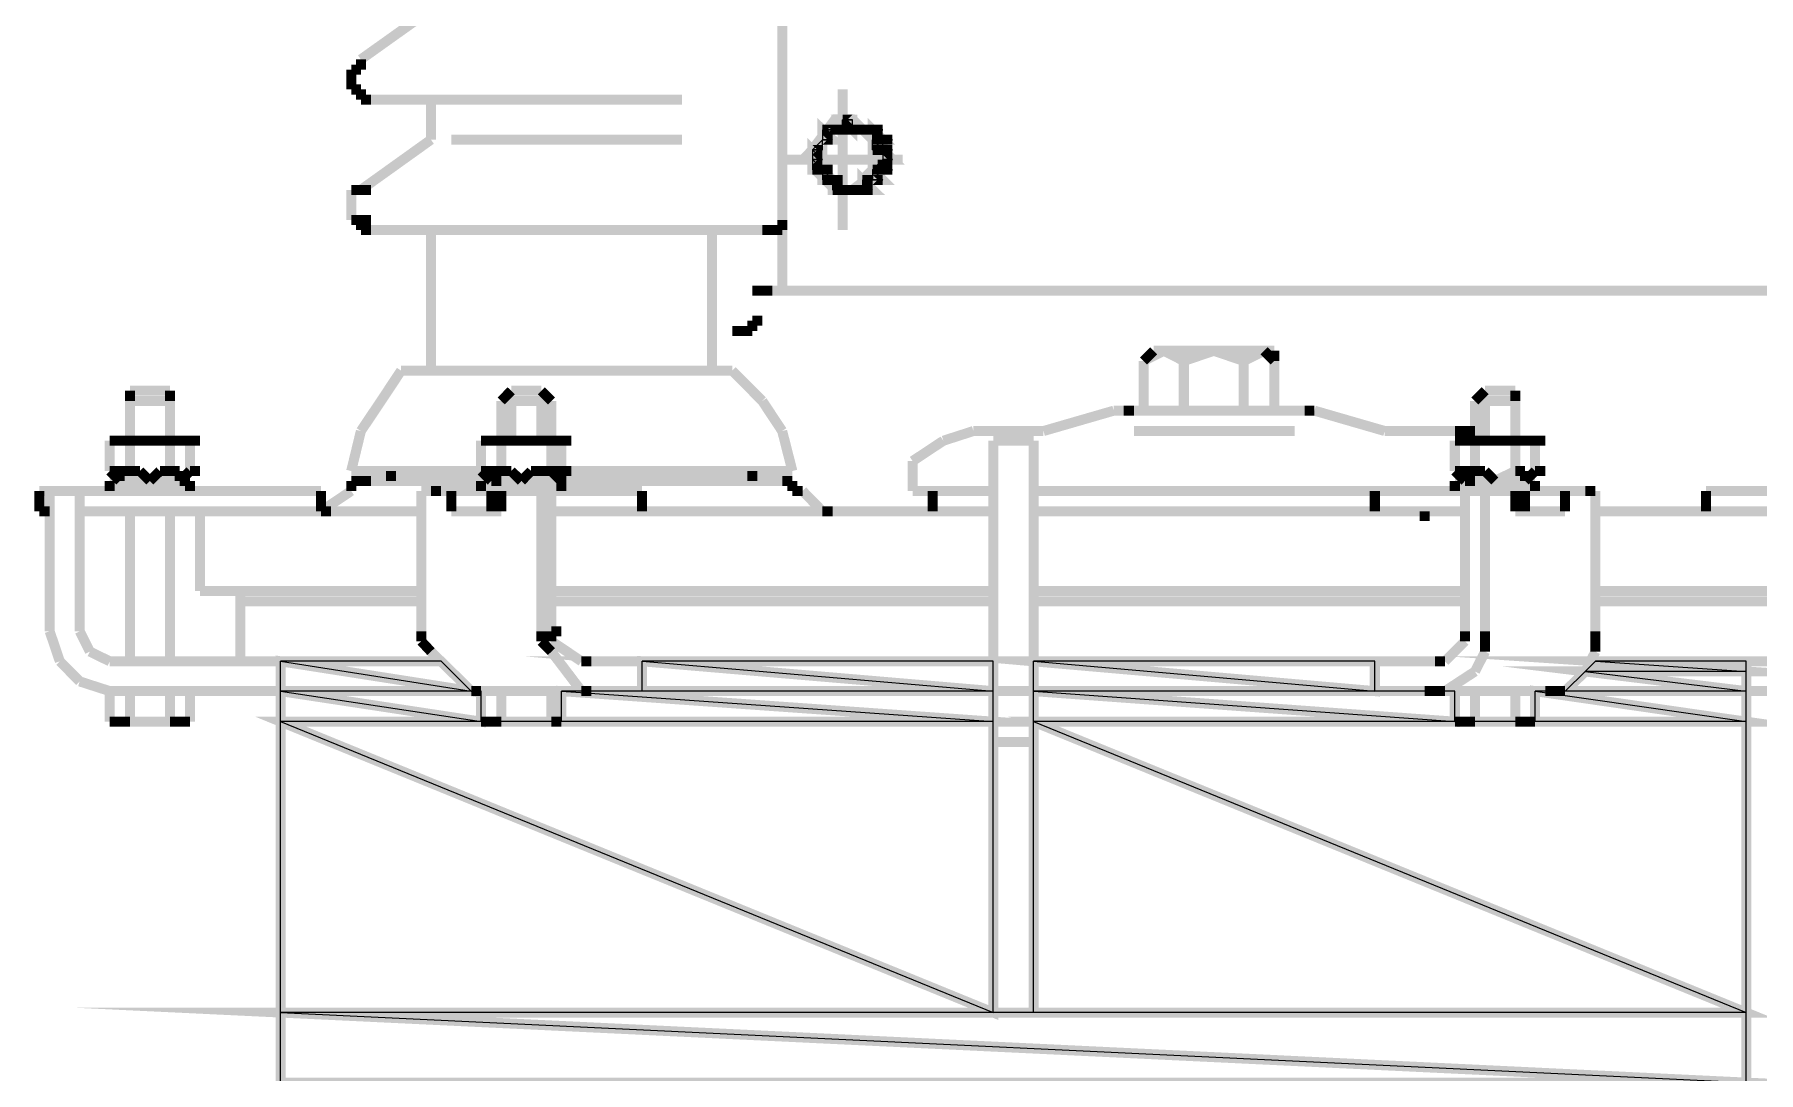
# Model space of a CAD drawing. Extents: x 219 to 1226, y 175 to 465.
# Drawn here: x 375.78 to 383.06, y 229.12 to 233.51 of the extents above; entities that cross this region are included whole.
import ezdxf

# ---------------------------------------------------------------- set-up
doc = ezdxf.new("R2010")
doc.units = 0
doc.header["$MEASUREMENT"] = 0
doc.layers.add('C00-00-00-BLACK', color=7, linetype='Continuous')
doc.layers.add('CC6-C8-CA', color=254, linetype='Continuous')

msp = doc.modelspace()

# ---------------------------------------------------------------- linework, layer by layer
at = {"layer": 'C00-00-00-BLACK', "const_width": 0.0423}
for points in [[(378.9351, 232.4246), (386.1451, 232.4246), (386.1451, 237.7666), (378.9351, 237.7666), (378.9351, 232.4246)], [(379.3601, 232.9786), (379.3601, 233.0206), (379.2321, 233.1486), (379.1901, 233.1486), (379.1591, 233.1486), (379.0631, 233.0206), (379.0631, 232.9786), (379.0631, 232.9466), (379.1591, 232.8506), (379.1901, 232.8506), (379.2321, 232.8506), (379.3601, 232.9466), (379.3601, 232.9786)], [(379.3601, 232.9786), (379.3601, 233.0206), (379.2321, 233.1486), (379.1901, 233.1486), (379.1591, 233.1486), (379.0631, 233.0206), (379.0631, 232.9786), (379.0631, 232.9466), (379.1591, 232.8506), (379.1901, 232.8506), (379.2321, 232.8506), (379.3601, 232.9466), (379.3601, 232.9786)], [(379.3601, 232.9786), (379.3601, 233.0206), (379.2321, 233.1486), (379.1901, 233.1486), (379.1591, 233.1486), (379.0631, 233.0206), (379.0631, 232.9786), (379.0631, 232.9466), (379.1591, 232.8506), (379.1901, 232.8506), (379.2321, 232.8506), (379.3601, 232.9466), (379.3601, 232.9786)], [(379.1901, 233.1466), (379.2321, 233.1046), (379.1901, 233.1046), (379.1901, 233.1466)], [(379.1051, 233.0626), (379.0631, 233.0196), (379.1051, 233.0196), (379.1051, 233.0626)], [(379.0631, 233.0196), (379.1051, 233.0196), (379.1051, 233.0626), (379.0631, 233.0196)], [(379.1051, 233.1046), (379.1051, 233.0626), (379.1481, 233.0626), (379.1051, 233.1046)], [(379.1051, 233.0626), (379.1481, 233.0626), (379.1051, 233.1046), (379.1051, 233.0626)], [(379.1481, 233.1046), (379.1051, 233.1046), (379.1481, 233.1046), (379.1481, 233.1046)], [(379.1051, 233.1046), (379.1051, 233.1046)], [(379.1051, 233.1046), (379.1481, 233.1046), (379.1901, 233.1046), (379.1051, 233.1046)], [(379.1901, 233.1046), (379.1481, 233.1046), (379.1901, 233.1046), (379.1901, 233.1046)], [(379.1481, 233.1046), (379.1481, 233.1046)], [(379.1481, 233.1046), (379.1901, 233.1046), (379.2321, 233.1046), (379.1481, 233.1046)], [(379.1481, 233.1046), (379.1901, 233.1046), (379.1901, 233.1046), (379.1481, 233.1046)], [(379.1481, 233.1046), (379.1901, 233.1046), (379.1901, 233.1046), (379.1481, 233.1046)], [(379.1481, 233.1046), (379.1901, 233.1046), (379.1901, 233.1046), (379.1481, 233.1046)], [(379.1481, 233.1046), (379.1901, 233.1046), (379.1901, 233.1046), (379.1481, 233.1046)], [(379.1481, 233.1046), (379.1481, 233.1046)], [(379.2321, 233.1466), (379.1901, 233.1466), (379.2321, 233.1046), (379.2321, 233.1466)], [(379.2321, 233.1466), (379.1901, 233.1466), (379.2321, 233.1466), (379.2321, 233.1466)], [(379.2321, 233.1046), (379.1901, 233.1046), (379.2321, 233.1046)], [(379.1901, 233.1046), (379.2321, 233.1046), (379.2741, 233.1046), (379.1901, 233.1046)], [(379.1901, 233.1046), (379.1901, 233.1046)], [(379.1901, 233.1046), (379.2321, 233.1046), (379.2741, 233.1046), (379.1901, 233.1046)], [(379.1901, 233.1046), (379.1901, 233.1046)], [(379.2321, 233.1046), (379.2741, 233.1046), (379.3171, 233.1046), (379.2321, 233.1046)], [(379.2741, 233.1046), (379.3171, 233.1046), (379.2321, 233.1046), (379.2741, 233.1046)], [(379.2321, 233.1046), (379.2741, 233.1046), (379.3171, 233.1046), (379.2321, 233.1046)], [(379.2741, 233.1046), (379.3171, 233.1046), (379.2321, 233.1046), (379.2741, 233.1046)], [(379.2741, 233.1046), (379.2321, 233.1046), (379.2741, 233.1046)], [(379.2321, 233.1046), (379.2741, 233.1046), (379.3171, 233.1046), (379.2321, 233.1046)], [(379.2741, 233.1046), (379.3171, 233.1046), (379.3171, 233.1046), (379.2741, 233.1046)], [(379.2741, 233.1046), (379.3171, 233.1046), (379.3171, 233.1046), (379.2741, 233.1046)], [(379.2741, 233.1046), (379.3171, 233.1046), (379.3171, 233.1046), (379.2741, 233.1046)], [(379.2741, 233.1046), (379.3171, 233.1046), (379.3171, 233.1046), (379.2741, 233.1046)], [(379.2741, 233.1046), (379.3171, 233.1046), (379.3601, 233.1046), (379.2741, 233.1046)], [(379.3171, 233.1046), (379.3601, 233.1046), (379.2741, 233.1046), (379.3171, 233.1046)], [(379.3171, 233.1046), (379.3171, 233.0626), (379.3601, 233.0626), (379.3171, 233.1046)], [(379.3171, 233.0626), (379.3601, 233.0626), (379.3171, 233.1046), (379.3171, 233.0626)], [(379.3171, 233.0626), (379.3601, 233.0196), (379.3171, 233.0196), (379.3171, 233.0626)], [(379.0631, 233.0196), (379.0631, 232.9786), (379.1051, 232.9786), (379.0631, 233.0196)], [(379.0631, 232.9786), (379.1051, 232.9786), (379.0631, 233.0196), (379.0631, 232.9786)], [(379.0631, 233.0196), (379.1051, 233.0196), (379.1051, 233.0196), (379.0631, 233.0196)], [(379.0631, 233.0196), (379.1051, 233.0196), (379.1051, 233.0196), (379.0631, 233.0196)], [(379.0631, 233.0196), (379.1051, 233.0196), (379.1051, 233.0196), (379.0631, 233.0196)], [(379.0631, 233.0196), (379.1051, 233.0196), (379.1051, 233.0196), (379.0631, 233.0196)], [(379.0631, 233.0196), (379.1051, 233.0196), (379.1051, 233.0196), (379.0631, 233.0196)], [(379.0631, 233.0196), (379.1051, 233.0196), (379.1051, 233.0196), (379.0631, 233.0196)], [(379.0631, 232.9786), (379.0631, 232.9356), (379.1051, 232.9356), (379.0631, 232.9786)], [(379.0631, 232.9356), (379.1051, 232.9356), (379.0631, 232.9786), (379.0631, 232.9356)], [(379.1051, 233.0626), (379.1481, 233.0626), (379.1481, 233.0626), (379.1051, 233.0626)], [(379.1051, 233.0626), (379.1481, 233.0626), (379.1481, 233.0626), (379.1051, 233.0626)], [(379.1051, 233.0626), (379.1481, 233.0626), (379.1481, 233.0626), (379.1051, 233.0626)], [(379.1051, 233.0626), (379.1481, 233.0626), (379.1481, 233.0626), (379.1051, 233.0626)], [(379.1051, 233.0626), (379.1481, 233.0626), (379.1481, 233.0626), (379.1051, 233.0626)], [(379.1051, 233.0626), (379.1481, 233.0626), (379.1481, 233.0626), (379.1051, 233.0626)], [(379.3601, 233.0626), (379.3171, 233.0626), (379.3601, 233.0196), (379.3601, 233.0626)], [(379.3601, 232.9786), (379.3601, 232.9356), (379.3171, 232.9356), (379.3601, 232.9786)], [(379.3171, 233.0626), (379.3601, 233.0626), (379.3601, 233.0626), (379.3171, 233.0626)], [(379.3171, 233.0626), (379.3601, 233.0626), (379.3601, 233.0626), (379.3171, 233.0626)], [(379.3171, 233.0626), (379.3601, 233.0626), (379.3601, 233.0626), (379.3171, 233.0626)], [(379.3171, 233.0626), (379.3601, 233.0626), (379.3601, 233.0626), (379.3171, 233.0626)], [(379.3171, 233.0626), (379.3601, 233.0626), (379.4011, 233.0626), (379.3171, 233.0626)], [(379.3601, 233.0626), (379.4011, 233.0626), (379.3171, 233.0626), (379.3601, 233.0626)], [(379.3171, 233.0196), (379.3601, 233.0196), (379.4011, 233.0196), (379.3171, 233.0196)], [(379.3601, 233.0196), (379.4011, 233.0196), (379.3171, 233.0196), (379.3601, 233.0196)], [(379.3601, 233.0196), (379.3601, 232.9786), (379.4011, 232.9786), (379.3601, 233.0196)], [(379.3601, 232.9786), (379.4011, 232.9786), (379.3601, 233.0196), (379.3601, 232.9786)], [(379.3601, 233.0196), (379.4011, 233.0196), (379.4011, 233.0196), (379.3601, 233.0196)], [(379.3601, 233.0196), (379.4011, 233.0196), (379.4011, 233.0196), (379.3601, 233.0196)], [(379.0631, 232.9786), (379.1051, 232.9786), (379.1051, 232.9786), (379.0631, 232.9786)], [(379.0631, 232.9786), (379.1051, 232.9786), (379.1051, 232.9786), (379.0631, 232.9786)], [(379.0631, 232.9356), (379.1051, 232.9356), (379.1051, 232.9356), (379.0631, 232.9356)], [(379.0631, 232.9356), (379.1051, 232.9356), (379.1051, 232.9356), (379.0631, 232.9356)], [(379.0631, 232.9356), (379.1051, 232.9356), (379.1481, 232.9356), (379.0631, 232.9356)], [(379.1051, 232.9356), (379.1481, 232.9356), (379.0631, 232.9356), (379.1051, 232.9356)], [(379.1051, 232.9356), (379.1051, 232.8926), (379.1481, 232.8926), (379.1051, 232.9356)], [(379.1051, 232.8926), (379.1481, 232.8926), (379.1051, 232.9356), (379.1051, 232.8926)], [(379.1051, 232.9356), (379.1481, 232.9356), (379.1481, 232.9356), (379.1051, 232.9356)], [(379.1051, 232.9356), (379.1481, 232.9356), (379.1481, 232.9356), (379.1051, 232.9356)], [(379.3171, 232.9356), (379.3171, 232.8926), (379.3601, 232.8926), (379.3171, 232.9356)], [(379.3171, 232.8926), (379.3601, 232.8926), (379.3171, 232.9356), (379.3171, 232.8926)], [(379.3601, 232.9356), (379.3171, 232.9356), (379.3601, 232.9356)], [(379.3171, 232.9356), (379.3601, 232.9356), (379.4011, 232.9356), (379.3171, 232.9356)], [(379.3171, 232.9356), (379.3171, 232.9356)], [(379.3171, 232.9356), (379.3601, 232.9356), (379.4011, 232.9356), (379.3171, 232.9356)], [(379.3171, 232.9356), (379.3601, 232.9356), (379.3601, 232.9356), (379.3171, 232.9356)], [(379.3171, 232.9356), (379.3601, 232.9356), (379.3601, 232.9356), (379.3171, 232.9356)], [(379.3601, 232.9786), (379.4011, 232.9786), (379.4011, 232.9786), (379.3601, 232.9786)], [(379.3601, 232.9786), (379.4011, 232.9786), (379.4011, 232.9786), (379.3601, 232.9786)], [(379.3601, 232.9786), (379.4011, 232.9786), (379.4011, 232.9786), (379.3601, 232.9786)], [(379.3601, 232.9786), (379.4011, 232.9786), (379.4011, 232.9786), (379.3601, 232.9786)], [(379.3601, 232.9356), (379.3601, 232.9786), (379.3601, 232.9356)], [(379.1051, 232.8926), (379.1481, 232.8926), (379.1481, 232.8926), (379.1051, 232.8926)], [(379.1051, 232.8926), (379.1481, 232.8926), (379.1481, 232.8926), (379.1051, 232.8926)], [(379.1051, 232.8926), (379.1481, 232.8926), (379.1481, 232.8926), (379.1051, 232.8926)], [(379.1051, 232.8926), (379.1481, 232.8926), (379.1481, 232.8926), (379.1051, 232.8926)], [(379.1051, 232.8926), (379.1481, 232.8926), (379.1901, 232.8926), (379.1051, 232.8926)], [(379.1481, 232.8926), (379.1901, 232.8926), (379.1051, 232.8926), (379.1481, 232.8926)], [(379.1051, 232.8926), (379.1481, 232.8926), (379.1901, 232.8926), (379.1051, 232.8926)], [(379.1481, 232.8926), (379.1901, 232.8926), (379.1051, 232.8926), (379.1481, 232.8926)], [(379.1481, 232.8926), (379.1481, 232.8506), (379.1901, 232.8506), (379.1481, 232.8926)], [(379.1481, 232.8506), (379.1901, 232.8506), (379.1481, 232.8926), (379.1481, 232.8506)], [(379.2741, 232.8926), (379.2741, 232.8506), (379.3171, 232.8506), (379.2741, 232.8926)], [(379.2741, 232.8506), (379.3171, 232.8506), (379.2741, 232.8926), (379.2741, 232.8506)], [(379.3171, 232.8926), (379.2741, 232.8926), (379.3171, 232.8926), (379.3171, 232.8926)], [(379.2741, 232.8926), (379.3171, 232.8926), (379.3171, 232.8926), (379.2741, 232.8926)], [(379.2741, 232.8926), (379.3171, 232.8926), (379.3171, 232.8926), (379.2741, 232.8926)], [(379.2741, 232.8926), (379.3171, 232.8926), (379.3171, 232.8926), (379.2741, 232.8926)], [(379.3171, 232.8926), (379.3601, 232.8926), (379.3601, 232.8926), (379.3171, 232.8926)], [(379.3171, 232.8926), (379.3601, 232.8926), (379.3601, 232.8926), (379.3171, 232.8926)], [(379.1481, 232.8506), (379.1901, 232.8506), (379.1901, 232.8506), (379.1481, 232.8506)], [(379.1481, 232.8506), (379.1901, 232.8506), (379.1901, 232.8506), (379.1481, 232.8506)], [(379.1481, 232.8506), (379.1901, 232.8506), (379.2321, 232.8506), (379.1481, 232.8506)], [(379.1901, 232.8506), (379.2321, 232.8506), (379.1481, 232.8506), (379.1901, 232.8506)], [(379.1481, 232.8506), (379.1901, 232.8506), (379.2321, 232.8506), (379.1481, 232.8506)], [(379.1901, 232.8506), (379.2321, 232.8506), (379.1481, 232.8506), (379.1901, 232.8506)], [(379.1901, 232.8506), (379.2321, 232.8506), (379.2741, 232.8506), (379.1901, 232.8506)], [(379.2321, 232.8506), (379.2741, 232.8506), (379.1901, 232.8506), (379.2321, 232.8506)], [(379.2321, 232.8506), (379.1901, 232.8506), (379.2321, 232.8506)], [(379.1901, 232.8506), (379.2321, 232.8506), (379.2741, 232.8506), (379.1901, 232.8506)], [(379.2321, 232.8506), (379.2741, 232.8506), (379.1901, 232.8506), (379.2321, 232.8506)], [(379.2321, 232.8506), (379.1901, 232.8506), (379.2321, 232.8506)], [(379.1901, 232.8506), (379.2321, 232.8506), (379.2741, 232.8506), (379.1901, 232.8506)], [(379.2741, 232.8506), (379.2321, 232.8506), (379.2741, 232.8506), (379.2741, 232.8506)], [(379.2321, 232.8506), (379.2741, 232.8506), (379.3171, 232.8506), (379.2321, 232.8506)], [(379.2741, 232.8506), (379.3171, 232.8506), (379.2321, 232.8506), (379.2741, 232.8506)], [(379.2321, 232.8506), (379.2321, 232.8506)], [(379.2321, 232.8506), (379.2741, 232.8506), (379.3171, 232.8506), (379.2321, 232.8506)], [(379.2321, 232.8506), (379.2741, 232.8506), (379.2741, 232.8506), (379.2321, 232.8506)], [(379.2321, 232.8506), (379.2741, 232.8506), (379.2741, 232.8506), (379.2321, 232.8506)], [(379.2741, 232.8506), (379.2741, 232.8506)]]:
    msp.add_lwpolyline(points, close=True, dxfattribs=at)
for points in [[(377.1551, 233.4016), (377.4511, 233.6126)], [(377.1551, 233.3586), (377.1551, 233.4016)], [(377.1141, 233.2746), (377.1141, 233.3586)], [(377.1141, 233.3586), (377.1551, 233.3586)], [(377.1551, 233.2746), (377.1141, 233.2746)], [(377.1551, 233.2316), (377.1551, 233.2746)], [(377.1981, 233.2316), (377.1551, 233.2316)], [(377.1551, 233.2316), (377.1981, 233.2316)], [(378.5121, 233.2316), (377.1981, 233.2316)], [(377.4511, 233.0626), (377.4511, 233.2316)], [(379.1901, 233.2746), (379.1901, 232.6816)], [(377.1551, 232.8506), (377.4511, 233.0626)], [(378.5121, 233.0626), (377.5371, 233.0626)], [(378.9351, 232.9786), (379.4441, 232.9786)], [(377.1141, 232.7236), (377.1141, 232.8506)], [(377.1141, 232.8506), (377.1551, 232.8506)], [(377.1551, 232.8506), (377.1981, 232.8506)], [(377.1551, 232.7236), (377.1141, 232.7236)], [(377.1551, 232.6816), (377.1551, 232.7236)], [(377.1551, 232.7236), (377.1981, 232.7236)], [(378.9351, 232.7236), (378.9351, 232.6816)], [(377.1981, 232.6816), (377.1551, 232.6816)], [(378.8511, 232.6816), (377.1981, 232.6816)], [(377.4511, 232.0866), (377.4511, 232.6816)], [(378.6391, 232.0866), (378.6391, 232.6816)], [(378.9351, 232.6816), (378.8511, 232.6816)], [(378.8091, 232.4246), (378.8511, 232.4246)], [(378.8941, 232.4246), (378.8091, 232.4246)], [(383.0081, 232.4246), (378.8941, 232.4246)], [(378.8091, 232.2976), (378.8511, 232.2976)], [(378.8091, 232.2976), (378.8091, 232.2546)], [(378.8091, 232.2546), (378.7241, 232.2546)], [(380.5481, 232.1706), (380.4621, 232.1276)], [(380.4621, 232.1276), (380.5051, 232.1706)], [(380.4621, 231.9176), (380.4621, 232.1276)], [(381.0141, 232.1706), (380.5051, 232.1706)], [(380.6321, 232.1276), (380.5481, 232.1706)], [(380.7591, 232.1706), (380.6321, 232.1276)], [(380.6321, 231.9176), (380.6321, 232.1276)], [(380.8851, 232.1276), (380.7591, 232.1706)], [(380.9711, 232.1706), (380.8851, 232.1276)], [(380.8851, 231.9176), (380.8851, 232.1276)], [(381.0141, 232.1276), (380.9711, 232.1706)], [(381.0141, 232.1276), (381.0141, 232.1706)], [(381.0141, 231.9176), (381.0141, 232.1276)], [(377.2401, 231.9586), (377.3251, 232.0866)], [(377.3251, 232.0866), (378.7241, 232.0866)], [(378.7241, 232.0866), (378.8511, 231.9586)], [(376.1791, 232.0016), (376.1791, 231.9586)], [(376.1791, 232.0016), (376.3491, 232.0016)], [(376.3491, 232.0016), (376.3491, 231.9586)], [(377.7901, 232.0016), (377.7481, 231.9586)], [(377.9171, 232.0016), (377.7901, 232.0016)], [(377.9171, 232.0016), (377.9601, 231.9586)], [(381.8621, 231.9586), (381.9051, 232.0016)], [(382.0321, 232.0016), (381.9051, 232.0016)], [(382.0321, 231.9586), (382.0321, 232.0016)], [(376.1791, 231.7906), (376.1791, 231.9586)], [(376.1791, 231.9586), (376.1791, 231.7906)], [(376.1791, 231.9586), (376.3491, 231.9586)], [(376.3491, 231.9586), (376.3491, 231.7906)], [(376.3491, 231.9586), (376.3491, 231.7906)], [(377.1551, 231.8316), (377.2401, 231.9586)], [(377.7481, 231.7906), (377.7481, 231.9586)], [(377.9601, 231.9586), (377.7481, 231.9586)], [(377.7901, 231.9586), (377.7901, 231.7906)], [(377.9171, 231.9586), (377.9171, 231.7906)], [(377.9601, 231.9586), (377.9601, 231.7906)], [(378.8511, 231.9586), (378.9351, 231.8316)], [(380.0391, 231.8316), (380.3361, 231.9176)], [(381.1841, 231.9176), (380.3361, 231.9176)], [(380.3781, 231.9176), (380.4211, 231.9176)], [(381.1431, 231.9176), (380.3781, 231.9176)], [(381.1431, 231.9176), (381.1841, 231.9176)], [(381.1841, 231.9176), (381.4811, 231.8316)], [(381.8621, 231.9586), (381.8621, 231.7906)], [(382.0321, 231.9586), (381.8621, 231.9586)], [(381.9051, 231.9586), (381.9051, 231.7906)], [(382.0321, 231.9586), (382.0321, 231.7906)], [(382.0321, 231.7906), (382.0321, 231.9586)], [(376.1361, 231.7906), (376.0941, 231.7906)], [(376.0941, 231.7906), (376.1361, 231.7906)], [(376.0941, 231.6626), (376.0941, 231.7906)], [(376.1791, 231.7906), (376.1361, 231.7906)], [(376.3901, 231.7906), (376.1361, 231.7906)], [(376.1791, 231.6626), (376.1791, 231.7906)], [(376.2211, 231.7906), (376.1791, 231.7906)], [(376.2631, 231.7906), (376.2211, 231.7906)], [(376.3061, 231.7906), (376.2631, 231.7906)], [(376.3491, 231.7906), (376.3061, 231.7906)], [(376.3491, 231.7906), (376.3491, 231.6626)], [(376.3901, 231.7906), (376.3491, 231.7906)], [(376.3491, 231.7906), (376.3901, 231.7906)], [(376.4331, 231.7906), (376.3901, 231.7906)], [(376.4331, 231.7906), (376.4331, 231.6626)], [(376.4331, 231.7906), (376.4751, 231.7906)], [(376.4331, 231.7906), (376.4751, 231.7906)], [(377.1141, 231.6626), (377.1551, 231.8316)], [(377.7061, 231.7906), (377.6631, 231.7906)], [(377.6631, 231.7906), (377.7061, 231.7906)], [(377.6631, 231.7906), (377.7061, 231.7906)], [(377.6631, 231.6626), (377.6631, 231.7906)], [(377.7481, 231.7906), (377.7061, 231.7906)], [(378.0021, 231.7906), (377.7061, 231.7906)], [(377.7481, 231.7906), (377.7901, 231.7906)], [(377.7901, 231.7906), (377.7481, 231.7906)], [(377.7481, 231.7906), (377.7481, 231.6626)], [(377.8331, 231.7906), (377.7901, 231.7906)], [(377.8741, 231.7906), (377.8331, 231.7906)], [(377.9601, 231.7906), (377.8741, 231.7906)], [(377.9601, 231.7906), (377.9601, 231.6626)], [(378.0021, 231.7906), (377.9601, 231.7906)], [(377.9601, 231.7906), (378.0021, 231.7906)], [(378.0021, 231.7906), (378.0021, 231.6626)], [(378.0021, 231.7906), (378.0441, 231.7906)], [(378.9351, 231.8316), (378.9781, 231.6626)], [(379.6161, 231.7906), (379.4861, 231.7046)], [(379.7431, 231.8316), (379.6161, 231.7906)], [(379.7431, 231.8316), (380.0391, 231.8316)], [(379.8271, 229.3746), (379.8271, 231.7906)], [(379.8271, 231.7906), (379.9971, 231.7906)], [(379.9971, 229.3746), (379.9971, 231.7906)], [(381.1001, 231.8316), (380.4211, 231.8316)], [(381.4811, 231.8316), (381.7771, 231.8316)], [(381.8621, 231.8316), (381.7771, 231.8316)], [(381.7771, 231.7906), (381.8201, 231.7906)], [(381.7771, 231.7906), (381.8201, 231.7906)], [(381.7771, 231.7906), (381.8201, 231.7906)], [(381.7771, 231.7906), (381.7771, 231.6626)], [(381.8201, 231.7906), (382.0741, 231.7906)], [(381.8201, 231.7906), (381.8621, 231.7906)], [(381.8621, 231.7906), (381.9051, 231.7906)], [(381.8621, 231.7906), (381.9051, 231.7906)], [(381.8621, 231.7906), (381.8621, 231.6626)], [(381.9051, 231.7906), (381.9461, 231.7906)], [(381.9461, 231.7906), (382.0321, 231.7906)], [(382.0321, 231.7906), (382.0741, 231.7906)], [(382.0321, 231.7906), (382.0741, 231.7906)], [(382.0321, 231.7906), (382.0321, 231.6626)], [(382.0741, 231.7906), (382.1161, 231.7906)], [(382.1161, 231.7906), (382.1591, 231.7906)], [(382.1161, 231.6626), (382.1161, 231.7906)], [(379.4861, 231.7046), (379.4861, 231.5786)], [(376.0941, 231.6626), (376.1361, 231.6626)], [(376.0941, 231.6626), (376.1361, 231.6206)], [(376.0941, 231.5786), (376.0941, 231.6206)], [(376.0941, 231.6206), (376.4331, 231.6206)], [(376.1361, 231.6206), (376.1361, 231.6626)], [(376.1361, 231.6626), (376.1791, 231.6626)], [(376.1791, 231.6626), (376.2211, 231.6626)], [(376.2211, 231.6626), (376.2631, 231.6206)], [(376.2631, 231.6206), (376.3061, 231.6626)], [(376.3061, 231.6626), (376.3491, 231.6626)], [(376.3491, 231.6626), (376.3901, 231.6626)], [(376.3901, 231.6626), (376.3901, 231.6206)], [(376.3901, 231.6206), (376.4331, 231.6626)], [(376.3901, 231.6206), (376.4331, 231.6206)], [(376.4331, 231.6626), (376.4751, 231.6626)], [(376.4331, 231.6206), (376.4331, 231.5786)], [(377.1141, 231.6626), (377.6631, 231.6626)], [(377.1141, 231.5786), (377.1141, 231.6206)], [(377.1141, 231.6206), (377.1981, 231.6206)], [(377.1981, 231.6206), (377.6631, 231.6206)], [(377.2821, 231.6626), (377.2821, 231.6206)], [(377.6631, 231.6626), (377.7061, 231.6626)], [(377.6631, 231.6626), (377.7061, 231.6206)], [(378.0021, 231.6206), (377.6631, 231.6206)], [(377.6631, 231.6206), (377.6631, 231.5786)], [(377.7061, 231.6206), (377.7061, 231.6626)], [(377.7061, 231.6626), (377.7481, 231.6626)], [(377.7061, 231.6206), (377.7481, 231.6206)], [(377.7481, 231.6626), (377.7901, 231.6626)], [(377.7901, 231.6626), (377.8331, 231.6206)], [(377.8331, 231.6206), (377.8741, 231.6626)], [(377.8741, 231.6626), (377.9601, 231.6626)], [(377.9601, 231.6626), (378.0021, 231.6626)], [(377.9601, 231.6626), (378.0021, 231.6206)], [(378.9781, 231.6626), (378.0021, 231.6626)], [(378.0021, 231.6206), (378.0021, 231.6626)], [(378.0021, 231.6626), (378.0441, 231.6626)], [(378.0021, 231.6206), (378.0021, 231.5786)], [(378.0021, 231.6206), (378.9351, 231.6206)], [(378.8091, 231.6626), (378.8091, 231.6206)], [(378.8091, 231.6206), (378.8091, 231.6626)], [(378.9781, 231.6206), (378.9351, 231.6206)], [(378.9781, 231.5786), (378.9781, 231.6206)], [(381.8201, 231.6206), (381.7771, 231.6626)], [(381.7771, 231.6626), (381.8201, 231.6626)], [(382.1161, 231.6206), (381.7771, 231.6206)], [(381.7771, 231.6206), (381.7771, 231.5786)], [(381.8621, 231.6626), (381.8201, 231.6626)], [(381.8201, 231.6626), (381.8201, 231.6206)], [(381.8201, 231.6206), (381.8621, 231.6206)], [(381.9051, 231.6626), (381.8621, 231.6626)], [(381.9461, 231.6206), (381.9051, 231.6626)], [(382.0321, 231.6626), (381.9461, 231.6206)], [(382.0321, 231.6626), (382.0741, 231.6626)], [(382.0741, 231.6626), (382.0321, 231.6626)], [(382.1161, 231.6626), (382.0741, 231.6206)], [(382.0741, 231.6206), (382.0741, 231.6626)], [(382.1161, 231.6626), (382.1591, 231.6626)], [(382.1161, 231.5786), (382.1161, 231.6206)], [(375.7971, 231.5786), (376.9861, 231.5786)], [(375.7971, 231.4926), (375.7971, 231.5786)], [(375.8401, 231.5786), (375.8401, 230.9856)], [(375.8401, 231.5786), (375.9671, 231.5786)], [(375.9671, 231.5786), (375.9671, 230.9856)], [(377.1141, 231.5786), (376.9861, 231.4926)], [(376.9861, 231.4926), (376.9861, 231.5786)], [(377.4101, 231.5786), (377.4101, 230.9856)], [(377.4101, 231.5786), (377.5371, 231.5786)], [(377.4511, 231.5786), (378.3431, 231.5786)], [(377.4511, 231.5786), (377.4941, 231.5786)], [(377.5371, 231.5786), (377.5371, 231.4926)], [(377.7061, 231.5786), (377.7061, 231.4926)], [(377.7481, 231.5786), (377.9601, 231.5786)], [(377.7481, 231.5786), (377.7481, 231.4926)], [(377.9171, 231.5786), (377.9171, 230.9856)], [(377.9601, 231.5786), (377.9601, 230.9856)], [(378.3431, 231.5786), (378.3431, 231.4926)], [(379.0211, 231.5786), (378.9781, 231.5786)], [(379.1051, 231.4926), (379.0211, 231.5786)], [(379.8271, 231.5786), (379.4861, 231.5786)], [(379.5711, 231.4926), (379.5711, 231.5786)], [(381.4391, 231.5786), (379.9971, 231.5786)], [(382.3281, 231.5786), (381.4391, 231.5786)], [(381.4391, 231.5786), (381.4391, 231.4926)], [(381.8201, 231.5786), (381.8201, 230.9856)], [(382.0321, 231.5786), (381.8201, 231.5786)], [(381.9051, 231.5786), (381.9051, 230.9856)], [(382.0321, 231.4926), (382.0321, 231.5786)], [(382.0741, 231.5786), (382.0741, 231.4926)], [(382.3711, 231.5786), (382.2431, 231.5786)], [(382.2431, 231.5786), (382.2431, 231.4926)], [(382.3281, 231.5786), (382.3711, 231.5786)], [(382.3711, 231.5786), (382.3711, 230.9856)], [(384.0261, 231.5786), (382.8381, 231.5786)], [(382.8381, 231.5786), (382.8381, 231.4926)], [(375.8401, 231.4926), (375.7971, 231.4926)], [(375.9671, 231.4926), (377.4101, 231.4926)], [(376.1791, 231.4926), (376.1791, 230.8586)], [(376.3491, 231.4926), (376.3491, 230.8586)], [(376.4751, 231.4926), (376.4751, 231.1556)], [(376.9861, 231.4926), (377.0281, 231.4926)], [(376.9861, 231.4926), (377.0281, 231.4926)], [(377.5371, 231.4926), (377.7481, 231.4926)], [(377.7481, 231.4926), (377.5371, 231.4926)], [(377.5371, 231.4926), (377.7481, 231.4926)], [(379.8271, 231.4926), (377.9601, 231.4926)], [(379.1051, 231.4926), (379.1481, 231.4926)], [(379.1051, 231.4926), (379.1481, 231.4926)], [(379.9971, 231.4926), (381.8201, 231.4926)], [(381.6501, 231.4926), (381.6501, 231.4516)], [(382.2431, 231.4926), (382.0321, 231.4926)], [(383.8551, 231.4926), (382.3711, 231.4926)], [(376.4751, 231.1556), (377.4101, 231.1556)], [(376.6451, 231.1556), (376.6451, 230.8586)], [(376.6451, 231.1126), (377.4101, 231.1126)], [(377.9601, 231.1556), (379.8271, 231.1556)], [(377.9601, 231.1126), (379.8271, 231.1126)], [(379.9971, 231.1556), (381.8201, 231.1556)], [(379.9971, 231.1126), (381.8201, 231.1126)], [(382.3711, 231.1556), (383.3471, 231.1556)], [(382.3711, 231.1126), (383.1771, 231.1126)], [(375.8401, 230.9856), (375.8831, 230.8586)], [(375.9671, 230.9856), (376.0101, 230.8996)], [(377.4101, 230.9856), (377.4101, 230.9436)], [(377.9171, 230.9856), (377.9171, 230.9436)], [(377.9601, 230.9856), (378.0021, 230.9856)], [(377.9601, 230.9856), (377.9601, 230.9436)], [(381.8201, 230.9856), (381.8201, 230.9436)], [(381.9051, 230.9856), (381.9051, 230.9436)], [(382.3711, 230.9856), (382.3711, 230.9436)], [(376.0101, 230.8996), (376.0941, 230.8586)], [(377.4101, 230.9436), (377.4511, 230.8996)], [(377.4511, 230.8996), (377.6211, 230.7326)], [(377.9171, 230.9436), (377.9601, 230.8996)], [(377.9601, 230.9436), (378.0871, 230.8586)], [(377.9601, 230.8996), (378.0871, 230.7326)], [(381.8201, 230.9436), (381.7351, 230.8586)], [(381.9051, 230.8996), (381.8621, 230.8156)], [(381.9051, 230.9436), (381.9051, 230.8996)], [(382.3711, 230.8996), (382.3281, 230.8156)], [(382.3711, 230.9436), (382.3711, 230.8996)], [(375.8831, 230.8586), (375.9671, 230.7736)], [(376.0941, 230.8586), (376.8161, 230.8586)], [(376.6451, 230.8586), (377.4941, 230.8586)], [(376.8161, 230.8586), (376.8161, 230.7326)], [(378.0871, 230.8586), (378.1291, 230.8586)], [(378.0871, 230.8586), (378.1291, 230.8586)], [(378.0871, 230.8586), (379.8271, 230.8586)], [(378.0871, 230.8586), (378.3431, 230.8586)], [(378.3431, 230.8586), (378.3431, 230.7326)], [(379.9971, 230.8586), (381.6931, 230.8586)], [(381.6931, 230.8586), (381.4391, 230.8586)], [(381.4391, 230.8586), (381.4391, 230.7326)], [(381.7351, 230.8586), (381.6931, 230.8586)], [(382.3711, 230.8586), (383.1771, 230.8586)], [(383.7281, 230.8586), (383.0081, 230.8586)], [(383.0081, 230.8586), (383.0081, 230.7326)], [(375.9671, 230.7736), (376.0941, 230.7326)], [(381.8621, 230.8156), (381.7351, 230.7326)], [(382.3281, 230.8156), (382.2431, 230.7326)], [(376.8161, 230.7326), (376.0941, 230.7326)], [(376.0941, 230.7326), (376.0941, 230.6036)], [(376.1791, 230.6036), (376.1791, 230.7326)], [(376.3491, 230.7326), (376.3491, 230.6036)], [(376.4331, 230.6036), (376.4331, 230.7326)], [(376.8161, 230.7326), (376.8161, 229.0786)], [(377.6211, 230.7326), (377.6631, 230.7326)], [(377.6211, 230.7326), (377.6631, 230.7326)], [(378.3431, 230.7326), (377.6631, 230.7326)], [(377.6631, 230.7326), (377.6631, 230.6036)], [(377.7481, 230.7326), (377.7481, 230.6036)], [(377.9601, 230.7326), (377.9601, 230.6036)], [(378.0021, 230.6036), (378.0021, 230.7326)], [(378.0871, 230.7326), (378.1291, 230.7326)], [(378.0871, 230.7326), (378.1291, 230.7326)], [(379.8271, 230.7326), (379.9971, 230.7326)], [(382.1591, 230.7326), (381.4391, 230.7326)], [(381.6931, 230.7326), (381.6501, 230.7326)], [(381.7351, 230.7326), (381.6931, 230.7326)], [(381.7771, 230.6036), (381.7771, 230.7326)], [(381.8621, 230.7326), (381.8621, 230.6036)], [(382.0321, 230.7326), (382.0321, 230.6036)], [(382.1161, 230.7326), (382.1161, 230.6036)], [(382.2011, 230.7326), (382.1591, 230.7326)], [(382.2431, 230.7326), (382.2011, 230.7326)], [(383.0081, 230.7326), (383.0081, 229.0786)], [(383.0081, 230.7326), (383.7281, 230.7326)], [(376.0941, 230.6036), (376.1791, 230.6036)], [(376.1361, 230.6036), (376.3901, 230.6036)], [(376.1791, 230.6036), (376.3491, 230.6036)], [(376.3491, 230.6036), (376.4331, 230.6036)], [(377.6631, 230.6036), (377.7481, 230.6036)], [(377.7061, 230.6036), (378.0021, 230.6036)], [(377.7481, 230.6036), (377.9601, 230.6036)], [(377.9601, 230.6036), (378.0021, 230.6036)], [(381.8621, 230.6036), (381.7771, 230.6036)], [(382.0741, 230.6036), (381.8201, 230.6036)], [(382.0321, 230.6036), (381.8621, 230.6036)], [(382.1161, 230.6036), (382.0321, 230.6036)], [(379.8271, 230.5176), (379.9971, 230.5176)], [(379.8271, 229.3746), (379.9971, 229.3746)]]:
    msp.add_lwpolyline(points, dxfattribs=at)
at = {"layer": 'C00-00-00-BLACK'}
for points in [[(379.1481, 233.1046), (379.1051, 233.1046), (379.1481, 233.1046), (379.1481, 233.1046)], [(379.1051, 233.1046), (379.1481, 233.1046), (379.1901, 233.1046), (379.1051, 233.1046)], [(379.1051, 233.1046), (379.1051, 233.0626), (379.1481, 233.0626), (379.1051, 233.1046)], [(379.1051, 233.0626), (379.1481, 233.0626), (379.1051, 233.1046), (379.1051, 233.0626)], [(379.1901, 233.1046), (379.1481, 233.1046), (379.1901, 233.1046), (379.1901, 233.1046)], [(379.1481, 233.1046), (379.1901, 233.1046), (379.2321, 233.1046), (379.1481, 233.1046)], [(379.1481, 233.1046), (379.1901, 233.1046), (379.1901, 233.1046), (379.1481, 233.1046)], [(379.1481, 233.1046), (379.1901, 233.1046), (379.1901, 233.1046), (379.1481, 233.1046)], [(379.1481, 233.1046), (379.1901, 233.1046), (379.1901, 233.1046), (379.1481, 233.1046)], [(379.1481, 233.1046), (379.1901, 233.1046), (379.1901, 233.1046), (379.1481, 233.1046)], [(379.2321, 233.1466), (379.1901, 233.1466), (379.2321, 233.1466), (379.2321, 233.1466)], [(379.2321, 233.1466), (379.1901, 233.1466), (379.2321, 233.1046), (379.2321, 233.1466)], [(379.1901, 233.1466), (379.2321, 233.1046), (379.1901, 233.1046), (379.1901, 233.1466)], [(379.2321, 233.1046), (379.1901, 233.1046), (379.2321, 233.1046)], [(379.1901, 233.1046), (379.2321, 233.1046), (379.2741, 233.1046), (379.1901, 233.1046)], [(379.1901, 233.1046), (379.2321, 233.1046), (379.2741, 233.1046), (379.1901, 233.1046)], [(379.2321, 233.1046), (379.2741, 233.1046), (379.3171, 233.1046), (379.2321, 233.1046)], [(379.2741, 233.1046), (379.3171, 233.1046), (379.2321, 233.1046), (379.2741, 233.1046)], [(379.2321, 233.1046), (379.2741, 233.1046), (379.3171, 233.1046), (379.2321, 233.1046)], [(379.2741, 233.1046), (379.3171, 233.1046), (379.2321, 233.1046), (379.2741, 233.1046)], [(379.2741, 233.1046), (379.2321, 233.1046), (379.2741, 233.1046)], [(379.2321, 233.1046), (379.2741, 233.1046), (379.3171, 233.1046), (379.2321, 233.1046)], [(379.2741, 233.1046), (379.3171, 233.1046), (379.3171, 233.1046), (379.2741, 233.1046)], [(379.2741, 233.1046), (379.3171, 233.1046), (379.3171, 233.1046), (379.2741, 233.1046)], [(379.2741, 233.1046), (379.3171, 233.1046), (379.3171, 233.1046), (379.2741, 233.1046)], [(379.2741, 233.1046), (379.3171, 233.1046), (379.3171, 233.1046), (379.2741, 233.1046)], [(379.2741, 233.1046), (379.3171, 233.1046), (379.3601, 233.1046), (379.2741, 233.1046)], [(379.3171, 233.1046), (379.3601, 233.1046), (379.2741, 233.1046), (379.3171, 233.1046)], [(379.3171, 233.1046), (379.3171, 233.0626), (379.3601, 233.0626), (379.3171, 233.1046)], [(379.3171, 233.0626), (379.3601, 233.0626), (379.3171, 233.1046), (379.3171, 233.0626)], [(379.1051, 233.0626), (379.0631, 233.0196), (379.1051, 233.0196), (379.1051, 233.0626)], [(379.0631, 233.0196), (379.1051, 233.0196), (379.1051, 233.0626), (379.0631, 233.0196)], [(379.1051, 233.0626), (379.1481, 233.0626), (379.1481, 233.0626), (379.1051, 233.0626)], [(379.1051, 233.0626), (379.1481, 233.0626), (379.1481, 233.0626), (379.1051, 233.0626)], [(379.1051, 233.0626), (379.1481, 233.0626), (379.1481, 233.0626), (379.1051, 233.0626)], [(379.1051, 233.0626), (379.1481, 233.0626), (379.1481, 233.0626), (379.1051, 233.0626)], [(379.1051, 233.0626), (379.1481, 233.0626), (379.1481, 233.0626), (379.1051, 233.0626)], [(379.1051, 233.0626), (379.1481, 233.0626), (379.1481, 233.0626), (379.1051, 233.0626)], [(379.3171, 233.0626), (379.3601, 233.0626), (379.3601, 233.0626), (379.3171, 233.0626)], [(379.3171, 233.0626), (379.3601, 233.0626), (379.3601, 233.0626), (379.3171, 233.0626)], [(379.3171, 233.0626), (379.3601, 233.0626), (379.3601, 233.0626), (379.3171, 233.0626)], [(379.3171, 233.0626), (379.3601, 233.0626), (379.3601, 233.0626), (379.3171, 233.0626)], [(379.3171, 233.0626), (379.3601, 233.0626), (379.4011, 233.0626), (379.3171, 233.0626)], [(379.3601, 233.0626), (379.4011, 233.0626), (379.3171, 233.0626), (379.3601, 233.0626)], [(379.3601, 233.0626), (379.3171, 233.0626), (379.3601, 233.0196), (379.3601, 233.0626)], [(379.3171, 233.0626), (379.3601, 233.0196), (379.3171, 233.0196), (379.3171, 233.0626)], [(379.0631, 233.0196), (379.1051, 233.0196), (379.1051, 233.0196), (379.0631, 233.0196)], [(379.0631, 233.0196), (379.1051, 233.0196), (379.1051, 233.0196), (379.0631, 233.0196)], [(379.0631, 233.0196), (379.1051, 233.0196), (379.1051, 233.0196), (379.0631, 233.0196)], [(379.0631, 233.0196), (379.1051, 233.0196), (379.1051, 233.0196), (379.0631, 233.0196)], [(379.0631, 233.0196), (379.1051, 233.0196), (379.1051, 233.0196), (379.0631, 233.0196)], [(379.0631, 233.0196), (379.1051, 233.0196), (379.1051, 233.0196), (379.0631, 233.0196)], [(379.0631, 233.0196), (379.0631, 232.9786), (379.1051, 232.9786), (379.0631, 233.0196)], [(379.0631, 232.9786), (379.1051, 232.9786), (379.0631, 233.0196), (379.0631, 232.9786)], [(379.0631, 232.9786), (379.1051, 232.9786), (379.1051, 232.9786), (379.0631, 232.9786)], [(379.0631, 232.9786), (379.1051, 232.9786), (379.1051, 232.9786), (379.0631, 232.9786)], [(379.0631, 232.9786), (379.0631, 232.9356), (379.1051, 232.9356), (379.0631, 232.9786)], [(379.0631, 232.9356), (379.1051, 232.9356), (379.0631, 232.9786), (379.0631, 232.9356)], [(379.3171, 233.0196), (379.3601, 233.0196), (379.4011, 233.0196), (379.3171, 233.0196)], [(379.3601, 233.0196), (379.4011, 233.0196), (379.3171, 233.0196), (379.3601, 233.0196)], [(379.3601, 232.9786), (379.3601, 232.9356), (379.3171, 232.9356), (379.3601, 232.9786)], [(379.3601, 233.0196), (379.4011, 233.0196), (379.4011, 233.0196), (379.3601, 233.0196)], [(379.3601, 233.0196), (379.4011, 233.0196), (379.4011, 233.0196), (379.3601, 233.0196)], [(379.3601, 233.0196), (379.3601, 232.9786), (379.4011, 232.9786), (379.3601, 233.0196)], [(379.3601, 232.9786), (379.4011, 232.9786), (379.3601, 233.0196), (379.3601, 232.9786)], [(379.3601, 232.9786), (379.4011, 232.9786), (379.4011, 232.9786), (379.3601, 232.9786)], [(379.3601, 232.9786), (379.4011, 232.9786), (379.4011, 232.9786), (379.3601, 232.9786)], [(379.3601, 232.9786), (379.4011, 232.9786), (379.4011, 232.9786), (379.3601, 232.9786)], [(379.3601, 232.9786), (379.4011, 232.9786), (379.4011, 232.9786), (379.3601, 232.9786)], [(379.3601, 232.9356), (379.3601, 232.9786), (379.3601, 232.9356)], [(379.0631, 232.9356), (379.1051, 232.9356), (379.1051, 232.9356), (379.0631, 232.9356)], [(379.0631, 232.9356), (379.1051, 232.9356), (379.1051, 232.9356), (379.0631, 232.9356)], [(379.0631, 232.9356), (379.1051, 232.9356), (379.1481, 232.9356), (379.0631, 232.9356)], [(379.1051, 232.9356), (379.1481, 232.9356), (379.0631, 232.9356), (379.1051, 232.9356)], [(379.1051, 232.9356), (379.1481, 232.9356), (379.1481, 232.9356), (379.1051, 232.9356)], [(379.1051, 232.9356), (379.1481, 232.9356), (379.1481, 232.9356), (379.1051, 232.9356)], [(379.1051, 232.9356), (379.1051, 232.8926), (379.1481, 232.8926), (379.1051, 232.9356)], [(379.1051, 232.8926), (379.1481, 232.8926), (379.1051, 232.9356), (379.1051, 232.8926)], [(379.1051, 232.8926), (379.1481, 232.8926), (379.1481, 232.8926), (379.1051, 232.8926)], [(379.1051, 232.8926), (379.1481, 232.8926), (379.1481, 232.8926), (379.1051, 232.8926)], [(379.1051, 232.8926), (379.1481, 232.8926), (379.1481, 232.8926), (379.1051, 232.8926)], [(379.1051, 232.8926), (379.1481, 232.8926), (379.1481, 232.8926), (379.1051, 232.8926)], [(379.1051, 232.8926), (379.1481, 232.8926), (379.1901, 232.8926), (379.1051, 232.8926)], [(379.1481, 232.8926), (379.1901, 232.8926), (379.1051, 232.8926), (379.1481, 232.8926)], [(379.1051, 232.8926), (379.1481, 232.8926), (379.1901, 232.8926), (379.1051, 232.8926)], [(379.1481, 232.8926), (379.1901, 232.8926), (379.1051, 232.8926), (379.1481, 232.8926)], [(379.1481, 232.8926), (379.1481, 232.8506), (379.1901, 232.8506), (379.1481, 232.8926)], [(379.1481, 232.8506), (379.1901, 232.8506), (379.1481, 232.8926), (379.1481, 232.8506)], [(379.3171, 232.8926), (379.2741, 232.8926), (379.3171, 232.8926), (379.3171, 232.8926)], [(379.2741, 232.8926), (379.3171, 232.8926), (379.3171, 232.8926), (379.2741, 232.8926)], [(379.2741, 232.8926), (379.3171, 232.8926), (379.3171, 232.8926), (379.2741, 232.8926)], [(379.2741, 232.8926), (379.3171, 232.8926), (379.3171, 232.8926), (379.2741, 232.8926)], [(379.2741, 232.8926), (379.2741, 232.8506), (379.3171, 232.8506), (379.2741, 232.8926)], [(379.2741, 232.8506), (379.3171, 232.8506), (379.2741, 232.8926), (379.2741, 232.8506)], [(379.3601, 232.9356), (379.3171, 232.9356), (379.3601, 232.9356)], [(379.3171, 232.9356), (379.3601, 232.9356), (379.4011, 232.9356), (379.3171, 232.9356)], [(379.3171, 232.9356), (379.3601, 232.9356), (379.4011, 232.9356), (379.3171, 232.9356)], [(379.3171, 232.9356), (379.3601, 232.9356), (379.3601, 232.9356), (379.3171, 232.9356)], [(379.3171, 232.9356), (379.3601, 232.9356), (379.3601, 232.9356), (379.3171, 232.9356)], [(379.3171, 232.9356), (379.3171, 232.8926), (379.3601, 232.8926), (379.3171, 232.9356)], [(379.3171, 232.8926), (379.3601, 232.8926), (379.3171, 232.9356), (379.3171, 232.8926)], [(379.3171, 232.8926), (379.3601, 232.8926), (379.3601, 232.8926), (379.3171, 232.8926)], [(379.3171, 232.8926), (379.3601, 232.8926), (379.3601, 232.8926), (379.3171, 232.8926)], [(379.1481, 232.8506), (379.1901, 232.8506), (379.1901, 232.8506), (379.1481, 232.8506)], [(379.1481, 232.8506), (379.1901, 232.8506), (379.1901, 232.8506), (379.1481, 232.8506)], [(379.1481, 232.8506), (379.1901, 232.8506), (379.2321, 232.8506), (379.1481, 232.8506)], [(379.1901, 232.8506), (379.2321, 232.8506), (379.1481, 232.8506), (379.1901, 232.8506)], [(379.1481, 232.8506), (379.1901, 232.8506), (379.2321, 232.8506), (379.1481, 232.8506)], [(379.1901, 232.8506), (379.2321, 232.8506), (379.1481, 232.8506), (379.1901, 232.8506)], [(379.1901, 232.8506), (379.2321, 232.8506), (379.2741, 232.8506), (379.1901, 232.8506)], [(379.2321, 232.8506), (379.2741, 232.8506), (379.1901, 232.8506), (379.2321, 232.8506)], [(379.2321, 232.8506), (379.1901, 232.8506), (379.2321, 232.8506)], [(379.1901, 232.8506), (379.2321, 232.8506), (379.2741, 232.8506), (379.1901, 232.8506)], [(379.2321, 232.8506), (379.2741, 232.8506), (379.1901, 232.8506), (379.2321, 232.8506)], [(379.2321, 232.8506), (379.1901, 232.8506), (379.2321, 232.8506)], [(379.1901, 232.8506), (379.2321, 232.8506), (379.2741, 232.8506), (379.1901, 232.8506)], [(379.2741, 232.8506), (379.2321, 232.8506), (379.2741, 232.8506), (379.2741, 232.8506)], [(379.2321, 232.8506), (379.2741, 232.8506), (379.3171, 232.8506), (379.2321, 232.8506)], [(379.2741, 232.8506), (379.3171, 232.8506), (379.2321, 232.8506), (379.2741, 232.8506)], [(379.2321, 232.8506), (379.2741, 232.8506), (379.3171, 232.8506), (379.2321, 232.8506)], [(379.2321, 232.8506), (379.2741, 232.8506), (379.2741, 232.8506), (379.2321, 232.8506)], [(379.2321, 232.8506), (379.2741, 232.8506), (379.2741, 232.8506), (379.2321, 232.8506)]]:
    msp.add_lwpolyline(points, close=True, dxfattribs=at)
at = {"layer": 'CC6-C8-CA', "const_width": 0.0423}
for points in [[(377.4941, 230.8586), (376.8161, 230.8586), (377.6211, 230.7326), (377.4941, 230.8586)], [(376.8161, 230.8586), (377.6211, 230.7326), (376.8161, 230.7326), (376.8161, 230.8586)], [(379.8271, 230.8586), (378.3431, 230.8586), (379.8271, 230.7326), (379.8271, 230.8586)], [(378.3431, 230.8586), (379.8271, 230.7326), (378.3431, 230.7326), (378.3431, 230.8586)], [(381.4391, 230.8586), (379.9971, 230.8586), (381.4391, 230.7326), (381.4391, 230.8586)], [(379.9971, 230.8586), (381.4391, 230.7326), (379.9971, 230.7326), (379.9971, 230.8586)], [(383.0081, 230.8586), (382.3711, 230.8586), (383.0081, 230.8156), (383.0081, 230.8586)], [(382.3281, 230.8156), (383.0081, 230.7326), (382.2431, 230.7326), (382.3281, 230.8156)], [(382.3711, 230.8586), (383.0081, 230.8156), (382.3281, 230.8156), (382.3711, 230.8586)], [(383.0081, 230.8156), (382.3281, 230.8156), (383.0081, 230.7326), (383.0081, 230.8156)], [(377.6631, 230.7326), (376.8161, 230.7326), (377.6631, 230.6036), (377.6631, 230.7326)], [(376.8161, 230.7326), (377.6631, 230.6036), (376.8161, 230.6036), (376.8161, 230.7326)], [(379.8271, 230.7326), (378.0021, 230.7326), (379.8271, 230.6036), (379.8271, 230.7326)], [(378.0021, 230.7326), (379.8271, 230.6036), (378.0021, 230.6036), (378.0021, 230.7326)], [(381.7771, 230.7326), (379.9971, 230.7326), (381.7771, 230.6036), (381.7771, 230.7326)], [(379.9971, 230.7326), (381.7771, 230.6036), (379.9971, 230.6036), (379.9971, 230.7326)], [(383.0081, 230.7326), (382.1161, 230.7326), (383.0081, 230.6036), (383.0081, 230.7326)], [(382.1161, 230.7326), (383.0081, 230.6036), (382.1161, 230.6036), (382.1161, 230.7326)], [(379.8271, 230.6036), (376.8161, 230.6036), (379.8271, 229.3746), (379.8271, 230.6036)], [(376.8161, 230.6036), (379.8271, 229.3746), (376.8161, 229.3746), (376.8161, 230.6036)], [(383.0081, 230.6036), (379.9971, 230.6036), (383.0081, 229.3746), (383.0081, 230.6036)], [(379.9971, 230.6036), (383.0081, 229.3746), (379.9971, 229.3746), (379.9971, 230.6036)], [(383.0081, 229.3746), (376.8161, 229.3746), (383.0081, 229.0786), (383.0081, 229.3746)], [(376.8161, 229.3746), (383.0081, 229.0786), (376.8161, 229.0786), (376.8161, 229.3746)]]:
    msp.add_lwpolyline(points, close=True, dxfattribs=at)
at = {"layer": 'CC6-C8-CA'}
for points in [[(377.4941, 230.8586), (376.8161, 230.8586), (377.6211, 230.7326), (377.4941, 230.8586)], [(376.8161, 230.8586), (377.6211, 230.7326), (376.8161, 230.7326), (376.8161, 230.8586)], [(379.8271, 230.8586), (378.3431, 230.8586), (379.8271, 230.7326), (379.8271, 230.8586)], [(378.3431, 230.8586), (379.8271, 230.7326), (378.3431, 230.7326), (378.3431, 230.8586)], [(381.4391, 230.8586), (379.9971, 230.8586), (381.4391, 230.7326), (381.4391, 230.8586)], [(379.9971, 230.8586), (381.4391, 230.7326), (379.9971, 230.7326), (379.9971, 230.8586)], [(382.3711, 230.8586), (383.0081, 230.8156), (382.3281, 230.8156), (382.3711, 230.8586)], [(383.0081, 230.8586), (382.3711, 230.8586), (383.0081, 230.8156), (383.0081, 230.8586)], [(382.3281, 230.8156), (383.0081, 230.7326), (382.2431, 230.7326), (382.3281, 230.8156)], [(383.0081, 230.8156), (382.3281, 230.8156), (383.0081, 230.7326), (383.0081, 230.8156)], [(377.6631, 230.7326), (376.8161, 230.7326), (377.6631, 230.6036), (377.6631, 230.7326)], [(376.8161, 230.7326), (377.6631, 230.6036), (376.8161, 230.6036), (376.8161, 230.7326)], [(379.8271, 230.7326), (378.0021, 230.7326), (379.8271, 230.6036), (379.8271, 230.7326)], [(378.0021, 230.7326), (379.8271, 230.6036), (378.0021, 230.6036), (378.0021, 230.7326)], [(381.7771, 230.7326), (379.9971, 230.7326), (381.7771, 230.6036), (381.7771, 230.7326)], [(379.9971, 230.7326), (381.7771, 230.6036), (379.9971, 230.6036), (379.9971, 230.7326)], [(383.0081, 230.7326), (382.1161, 230.7326), (383.0081, 230.6036), (383.0081, 230.7326)], [(382.1161, 230.7326), (383.0081, 230.6036), (382.1161, 230.6036), (382.1161, 230.7326)], [(379.8271, 230.6036), (376.8161, 230.6036), (379.8271, 229.3746), (379.8271, 230.6036)], [(376.8161, 230.6036), (379.8271, 229.3746), (376.8161, 229.3746), (376.8161, 230.6036)], [(383.0081, 230.6036), (379.9971, 230.6036), (383.0081, 229.3746), (383.0081, 230.6036)], [(379.9971, 230.6036), (383.0081, 229.3746), (379.9971, 229.3746), (379.9971, 230.6036)], [(383.0081, 229.3746), (376.8161, 229.3746), (383.0081, 229.0786), (383.0081, 229.3746)], [(376.8161, 229.3746), (383.0081, 229.0786), (376.8161, 229.0786), (376.8161, 229.3746)]]:
    msp.add_lwpolyline(points, close=True, dxfattribs=at)

doc.saveas('drawing.dxf')
